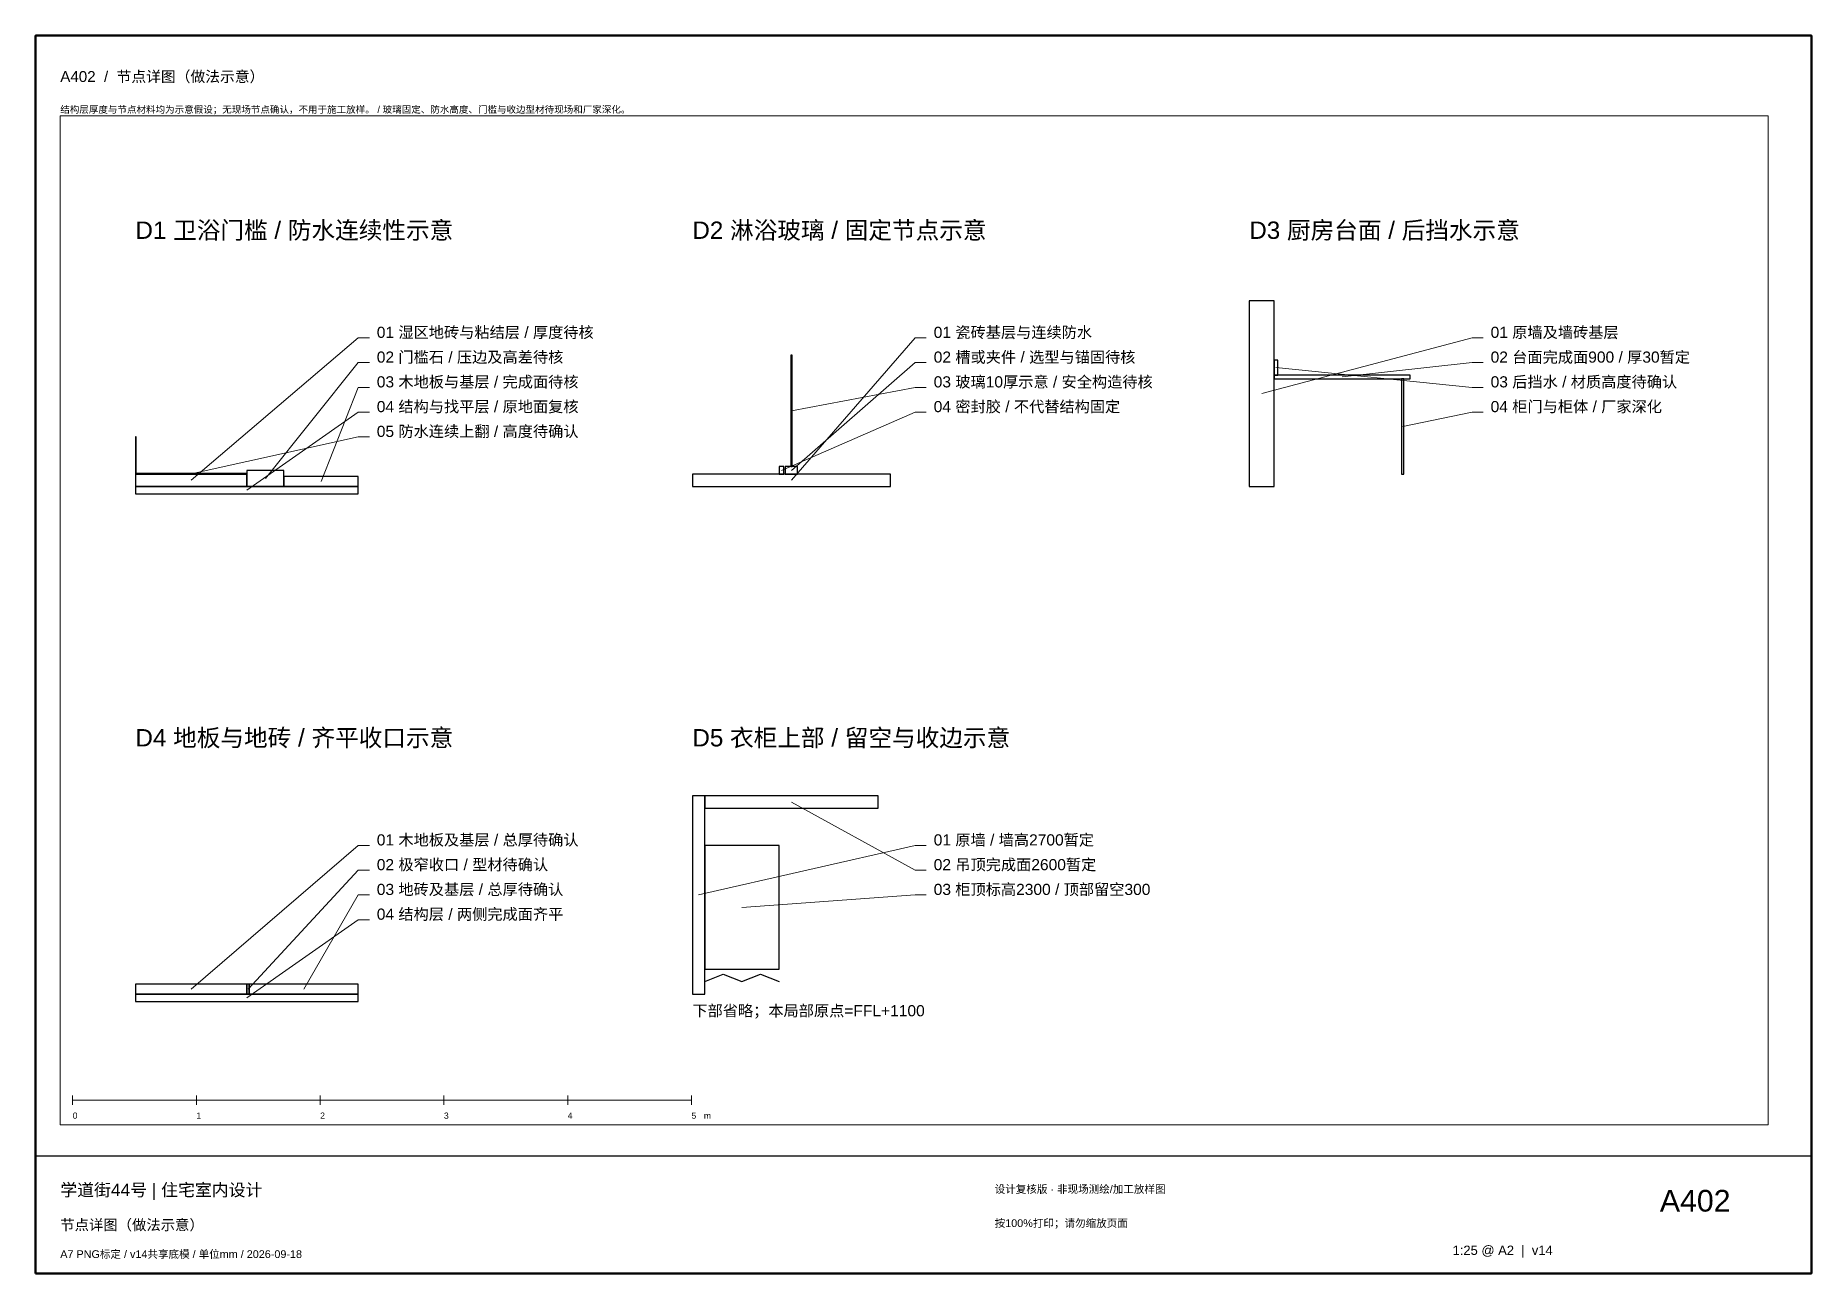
# Paper-space layout 'A402' of a CAD drawing. Header units: millimetres. Extents: x 10 to 584, y 10 to 410.
# The model-space entities are those that its viewports show. They can reach past a viewport. Long polylines and large blocks are cut down to what shows.
import ezdxf

# ---------------------------------------------------------------- set-up
doc = ezdxf.new("R2010")
doc.units = ezdxf.units.MM
for name, color, linetype, lineweight in [('A-CEIL', 7, 'Continuous', 25), ('A-DIMS', 7, 'Continuous', 18), ('A-FIXT', 7, 'Continuous', 25), ('A-FLOR', 7, 'Continuous', 25), ('A-FRAME', 7, 'Continuous', 25), ('A-FURN', 7, 'Continuous', 25), ('A-PLUM', 7, 'Continuous', 25), ('A-TEXT', 7, 'Continuous', 18), ('A-VPORT', 7, 'Continuous', 25), ('A-WALL', 7, 'Continuous', 50)]:
    doc.layers.add(name, color=color, linetype=linetype, lineweight=lineweight)
doc.styles.add('CN', font='Arial Unicode.ttf')

msp = doc.modelspace()

# ---------------------------------------------------------------- linework, layer by layer
at = {"layer": 'A-CEIL', "lineweight": 25}
msp.add_lwpolyline([(4600, -2600), (6000, -2600), (6000, -2500), (4600, -2500)], close=True, dxfattribs=at)
at = {"layer": 'A-DIMS', "lineweight": 13}
for points in [[(450, 50), (1800, 1200), (1890, 1200)], [(5300, 50), (6300, 1200), (6390, 1200)], [(9100, 750), (10800, 1200), (10890, 1200)], [(1050, 65), (1800, 1000), (1890, 1000)], [(5300, 130), (6300, 1000), (6390, 1000)], [(9215, 960), (10800, 800), (10890, 800)], [(9750, 885), (10800, 1000), (10890, 1000)], [(1500, 40), (1800, 800), (1890, 800)], [(5300, 610), (6300, 800), (6390, 800)], [(900, -30), (1800, 600), (1890, 600)], [(5220, 130), (6300, 600), (6390, 600)], [(10240, 485), (10800, 600), (10890, 600)], [(450, 102), (1800, 400), (1890, 400)], [(5300, -2550), (6300, -3100), (6390, -3100)], [(450, -4060), (1800, -2900), (1890, -2900)], [(4550, -3300), (6300, -2900), (6390, -2900)], [(910, -4060), (1800, -3100), (1890, -3100)], [(1360, -4060), (1800, -3300), (1890, -3300)], [(4900, -3400), (6300, -3300), (6390, -3300)], [(900, -4130), (1800, -3500), (1890, -3500)]]:
    msp.add_lwpolyline(points, dxfattribs=at)
at = {"layer": 'A-FIXT', "lineweight": 25}
for points in [[(5295, 160), (5305, 160), (5305, 1060), (5295, 1060)], [(5250, 100), (5350, 100), (5350, 160), (5250, 160)], [(900, -4100), (920, -4100), (920, -4020), (900, -4020)]]:
    msp.add_lwpolyline(points, close=True, dxfattribs=at)
at = {"layer": 'A-FLOR', "lineweight": 25}
for points in [[(0, 0), (900, 0), (900, 100), (0, 100)], [(1200, 0), (1800, 0), (1800, 80), (1200, 80)], [(4500, 0), (6100, 0), (6100, 100), (4500, 100)], [(0, -4100), (900, -4100), (900, -4020), (0, -4020)], [(920, -4100), (1800, -4100), (1800, -4020), (920, -4020)]]:
    msp.add_lwpolyline(points, close=True, dxfattribs=at)
at = {"layer": 'A-FURN', "lineweight": 25}
for points in [[(9200, 900), (9230, 900), (9230, 1020), (9200, 1020)], [(9200, 870), (10300, 870), (10300, 900), (9200, 900)], [(10230, 100), (10250, 100), (10250, 870), (10230, 870)], [(5200, 100), (5240, 100), (5240, 160), (5200, 160)], [(900, 0), (1200, 0), (1200, 130), (900, 130)], [(4600, -3900), (5200, -3900), (5200, -2900), (4600, -2900)]]:
    msp.add_lwpolyline(points, close=True, dxfattribs=at)
at = {"layer": 'A-FURN'}
msp.add_lwpolyline([(4600, -4000), (4750, -3940), (4900, -4000), (5050, -3940), (5200, -4000)], dxfattribs=at)
at = {"layer": 'A-PLUM', "lineweight": 25}
for points in [[(0, 100), (5, 100), (5, 400), (0, 400)], [(0, 100), (900, 100), (900, 105), (0, 105)]]:
    msp.add_lwpolyline(points, close=True, dxfattribs=at)
at = {"layer": 'A-WALL', "lineweight": 25}
for points in [[(9000, 0), (9200, 0), (9200, 1500), (9000, 1500)], [(0, -60), (1800, -60), (1800, 0), (0, 0)], [(4500, -4100), (4600, -4100), (4600, -2500), (4500, -2500)], [(0, -4160), (1800, -4160), (1800, -4100), (0, -4100)]]:
    msp.add_lwpolyline(points, close=True, dxfattribs=at)

# ---------------------------------------------------------------- texts
at = {"layer": 'A-TEXT', "true_color": 0x121212, "style": 'CN'}
for s, height, p in [('D1 卫浴门槛 / 防水连续性示意', 140, (0, 2000)), ('D2 淋浴玻璃 / 固定节点示意', 140, (4500, 2000)), ('D3 厨房台面 / 后挡水示意', 140, (9000, 2000)), ('01 湿区地砖与粘结层 / 厚度待核', 90, (1950, 1200)), ('01 瓷砖基层与连续防水', 90, (6450, 1200)), ('01 原墙及墙砖基层', 90, (10950, 1200)), ('02 门槛石 / 压边及高差待核', 90, (1950, 1000)), ('02 槽或夹件 / 选型与锚固待核', 90, (6450, 1000)), ('02 台面完成面900 / 厚30暂定', 90, (10950, 1000)), ('03 木地板与基层 / 完成面待核', 90, (1950, 800)), ('03 玻璃10厚示意 / 安全构造待核', 90, (6450, 800)), ('03 后挡水 / 材质高度待确认', 90, (10950, 800)), ('04 结构与找平层 / 原地面复核', 90, (1950, 600)), ('04 密封胶 / 不代替结构固定', 90, (6450, 600)), ('04 柜门与柜体 / 厂家深化', 90, (10950, 600)), ('05 防水连续上翻 / 高度待确认', 90, (1950, 400)), ('D4 地板与地砖 / 齐平收口示意', 140, (0, -2100)), ('D5 衣柜上部 / 留空与收边示意', 140, (4500, -2100)), ('01 木地板及基层 / 总厚待确认', 90, (1950, -2900)), ('01 原墙 / 墙高2700暂定', 90, (6450, -2900)), ('02 极窄收口 / 型材待确认', 90, (1950, -3100)), ('02 吊顶完成面2600暂定', 90, (6450, -3100)), ('03 地砖及基层 / 总厚待确认', 90, (1950, -3300)), ('03 柜顶标高2300 / 顶部留空300', 90, (6450, -3300)), ('04 结构层 / 两侧完成面齐平', 90, (1950, -3500)), ('下部省略；本局部原点=FFL+1100', 90, (4500, -4280))]:
    msp.add_text(s, height=height, dxfattribs=at).set_placement(p)

psp = doc.layouts.new('A402')

# ---------------------------------------------------------------- linework, layer by layer
at = {"layer": 'A-DIMS'}
for p, q in [((22, 64.5), (22, 67.5)), ((22, 66), (222, 66)), ((62, 64.5), (62, 67.5)), ((102, 64.5), (102, 67.5)), ((142, 64.5), (142, 67.5)), ((182, 64.5), (182, 67.5)), ((222, 64.5), (222, 67.5))]:
    psp.add_line(p, q, dxfattribs=at)
at = {"layer": 'A-FRAME'}
psp.add_line((10, 48), (584, 48), dxfattribs=at)
at = {"layer": 'A-FRAME', "lineweight": 50}
psp.add_lwpolyline([(10, 10), (584, 10), (584, 410), (10, 410)], close=True, dxfattribs=at)

# ---------------------------------------------------------------- texts
at = {"layer": 'A-TEXT', "true_color": 0x121212, "style": 'CN'}
for s, height, p in [('A402  /  节点详图（做法示意）', 3.5, (18, 395)), ('结构层厚度与节点材料均为示意假设；无现场节点确认，不用于施工放样。 / 玻璃固定、防水高度、门槛与收边型材待现场和厂家深化。', 2.2, (18, 385)), ('0', 2, (22, 60)), ('1', 2, (62, 60)), ('2', 2, (102, 60)), ('3', 2, (142, 60)), ('4', 2, (182, 60)), ('5', 2, (222, 60)), ('m', 2, (226, 60)), ('学道街44号 | 住宅室内设计', 4, (18, 35)), ('设计复核版 · 非现场测绘/加工放样图', 2.5, (320, 36)), ('A402', 7, (535, 30)), ('节点详图（做法示意）', 3.4, (18, 24)), ('按100%打印；请勿缩放页面', 2.5, (320, 25)), ('A7 PNG标定 / v14共享底模 / 单位mm / 2026-09-18', 2.5, (18, 15)), ('1:25 @ A2  |  v14', 3, (468, 16))]:
    psp.add_text(s, height=height, dxfattribs=at).set_placement(p)

# ---------------------------------------------------------------- viewports
at = {"layer": 'A-VPORT'}
psp.add_viewport(center=(294, 221), size=(552, 326), view_center_point=(6292.52, -1082.52), view_height=8150, dxfattribs=at)

doc.saveas('drawing.dxf')
